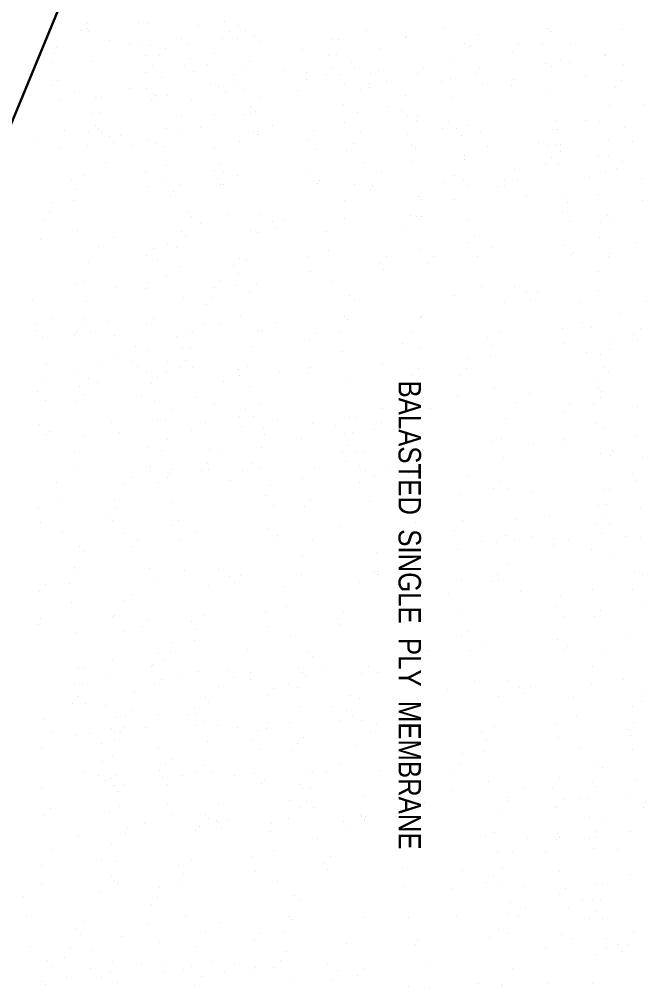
# Model space of a CAD drawing. Header units: inches. Extents: x -10188 to 9179, y -281 to 6710.
# Drawn here: x -1832.7 to -1581.3, y 2780 to 3168.3 of the extents above; entities that cross this region are included whole.
import ezdxf

# ---------------------------------------------------------------- set-up
doc = ezdxf.new("R2010")
doc.units = ezdxf.units.IN
doc.header["$MEASUREMENT"] = 0
doc.linetypes.add('HIDDEN', pattern=[0.375, 0.25, -0.125])
doc.layers.add('ROOF LINE', color=7, linetype='Continuous', lineweight=30)
doc.layers.add('ROOFLINE', color=7, linetype='HIDDEN', lineweight=30)
doc.styles.add('ARCHENT', font='technical.ttf', dxfattribs={"height": 6})

msp = doc.modelspace()

# ---------------------------------------------------------------- linework, layer by layer
at = {"layer": 'ROOF LINE'}
msp.add_line((-1896.12, 2981.58), (-1806.37, 3198.1), dxfattribs=at)
at = {"layer": 'ROOFLINE', "color": 7, "linetype": 'Continuous', "lineweight": 25, "ltscale": 100}
for p, q in [((-1818.05, 3168.2), (-1818.05, 3168.2)), ((-1805.48, 3166.82), (-1805.48, 3166.82)), ((-1784.94, 3166.97), (-1784.94, 3166.97)), ((-1780.9, 3166.87), (-1780.9, 3166.87)), ((-1760.91, 3165.88), (-1760.91, 3165.88)), ((-1750.46, 3167.4), (-1750.46, 3167.4)), ((-1744.7, 3165.97), (-1744.7, 3165.97)), ((-1662.75, 3165.06), (-1662.75, 3165.06)), ((-1819.98, 3164.36), (-1819.98, 3164.36)), ((-1808.01, 3164.05), (-1808.01, 3164.05)), ((-1805.31, 3164.51), (-1805.31, 3164.51)), ((-1804.99, 3163.59), (-1804.99, 3163.59)), ((-1767.56, 3160.84), (-1767.56, 3160.84)), ((-1748.58, 3163.45), (-1748.58, 3163.45)), ((-1742.23, 3163.84), (-1742.23, 3163.84)), ((-1738.66, 3161.78), (-1738.66, 3161.78)), ((-1693.57, 3164.04), (-1693.57, 3164.04)), ((-1678.14, 3161.2), (-1678.14, 3161.2)), ((-1677.49, 3161.52), (-1677.49, 3161.52)), ((-1648.59, 3162.46), (-1648.59, 3162.46)), ((-1620.98, 3164.66), (-1620.98, 3164.66)), ((-1619.68, 3163.41), (-1619.68, 3163.41)), ((-1590.78, 3164.35), (-1590.78, 3164.35)), ((-1817.68, 3157.25), (-1817.68, 3157.25)), ((-1796.46, 3159.89), (-1796.46, 3159.89)), ((-1788.77, 3158.19), (-1788.77, 3158.19)), ((-1783.91, 3159.16), (-1783.91, 3159.16)), ((-1780.28, 3157.82), (-1780.28, 3157.82)), ((-1764.85, 3158.36), (-1764.85, 3158.36)), ((-1751.12, 3160.69), (-1751.12, 3160.69)), ((-1745.29, 3160.8), (-1745.29, 3160.8)), ((-1735.95, 3159.31), (-1735.95, 3159.31)), ((-1707.04, 3160.25), (-1707.04, 3160.25)), ((-1704.73, 3160.38), (-1704.73, 3160.38)), ((-1654.51, 3158.87), (-1654.51, 3158.87)), ((-1651.78, 3157.42), (-1651.78, 3157.42)), ((-1632.55, 3158.09), (-1632.55, 3158.09)), ((-1632.55, 3158.09), (-1632.55, 3158.09)), ((-1623.05, 3158.52), (-1623.05, 3158.52)), ((-1611.77, 3158.71), (-1611.77, 3158.71)), ((-1818.46, 3154.76), (-1818.46, 3154.76)), ((-1782.26, 3153.85), (-1782.26, 3153.85)), ((-1776.72, 3153.85), (-1776.72, 3153.85)), ((-1774.18, 3156.62), (-1774.18, 3156.62)), ((-1754.64, 3154.49), (-1754.64, 3154.49)), ((-1719.3, 3156.42), (-1719.3, 3156.42)), ((-1708.76, 3154.05), (-1708.76, 3154.05)), ((-1705.59, 3154.25), (-1705.59, 3154.25)), ((-1688.38, 3156.62), (-1688.38, 3156.62)), ((-1635.08, 3155.33), (-1635.08, 3155.33)), ((-1598.11, 3154.36), (-1598.11, 3154.36)), ((-1597.93, 3154), (-1597.93, 3154)), ((-1819.97, 3151), (-1819.97, 3151)), ((-1803.38, 3151.39), (-1803.38, 3151.39)), ((-1779.25, 3150.01), (-1779.25, 3150.01)), ((-1766.68, 3149.7), (-1766.68, 3149.7)), ((-1764.14, 3152.47), (-1764.14, 3152.47)), ((-1757.35, 3150.4), (-1757.35, 3150.4)), ((-1740.63, 3151.64), (-1740.63, 3151.64)), ((-1699.76, 3151.23), (-1699.76, 3151.23)), ((-1670.71, 3149.25), (-1670.71, 3149.25)), ((-1658.54, 3152.54), (-1658.54, 3152.54)), ((-1622.02, 3150.71), (-1622.02, 3150.71)), ((-1619.49, 3149.48), (-1619.49, 3149.48)), ((-1615.79, 3152.39), (-1615.79, 3152.39)), ((-1612.08, 3150.87), (-1612.08, 3150.87)), ((-1590.58, 3150.42), (-1590.58, 3150.42)), ((-1782.31, 3146.97), (-1782.31, 3146.97)), ((-1763.08, 3147.64), (-1763.08, 3147.64)), ((-1746.72, 3146.16), (-1746.72, 3146.16)), ((-1742.29, 3148.26), (-1742.29, 3148.26)), ((-1726.54, 3147.78), (-1726.54, 3147.78)), ((-1717.82, 3147.1), (-1717.82, 3147.1)), ((-1709.78, 3146.34), (-1709.78, 3146.34)), ((-1707.25, 3149.11), (-1707.25, 3149.11)), ((-1704.57, 3146.44), (-1704.57, 3146.44)), ((-1698.46, 3148.98), (-1698.46, 3148.98)), ((-1692.08, 3146.75), (-1692.08, 3146.75)), ((-1688.92, 3148.05), (-1688.92, 3148.05)), ((-1673.24, 3146.48), (-1673.24, 3146.48)), ((-1649.33, 3146.6), (-1649.33, 3146.6)), ((-1648.39, 3148.53), (-1648.39, 3148.53)), ((-1605.8, 3145.32), (-1605.8, 3145.32)), ((-1819.82, 3141.74), (-1819.82, 3141.74)), ((-1817.29, 3143.99), (-1817.29, 3143.99)), ((-1775.62, 3145.21), (-1775.62, 3145.21)), ((-1756.32, 3142.59), (-1756.32, 3142.59)), ((-1752.72, 3141.5), (-1752.72, 3141.5)), ((-1746.32, 3141.94), (-1746.32, 3141.94)), ((-1717.7, 3144.23), (-1717.7, 3144.23)), ((-1702.49, 3142.66), (-1702.49, 3142.66)), ((-1692.51, 3142.49), (-1692.51, 3142.49)), ((-1685.7, 3143.4), (-1685.7, 3143.4)), ((-1663.61, 3143.43), (-1663.61, 3143.43)), ((-1660.06, 3144.69), (-1660.06, 3144.69)), ((-1647.04, 3142.28), (-1647.04, 3142.28)), ((-1635.49, 3141.89), (-1635.49, 3141.89)), ((-1634.71, 3144.38), (-1634.71, 3144.38)), ((-1591.21, 3143.74), (-1591.21, 3143.74)), ((-1810.52, 3139.61), (-1810.52, 3139.61)), ((-1788.68, 3140.8), (-1788.68, 3140.8)), ((-1781.62, 3140.55), (-1781.62, 3140.55)), ((-1778.91, 3138.08), (-1778.91, 3138.08)), ((-1777.64, 3137.81), (-1777.64, 3137.81)), ((-1773.25, 3137.96), (-1773.25, 3137.96)), ((-1750.01, 3139.03), (-1750.01, 3139.03)), ((-1742.61, 3140.42), (-1742.61, 3140.42)), ((-1721.11, 3139.97), (-1721.11, 3139.97)), ((-1696.1, 3140.43), (-1696.1, 3140.43)), ((-1692.21, 3140.92), (-1692.21, 3140.92)), ((-1678, 3137.68), (-1678, 3137.68)), ((-1620.41, 3138.52), (-1620.41, 3138.52)), ((-1593.75, 3140.98), (-1593.75, 3140.98)), ((-1816.27, 3136.18), (-1816.27, 3136.18)), ((-1802.15, 3137.02), (-1802.15, 3137.02)), ((-1799.84, 3137.14), (-1799.84, 3137.14)), ((-1779.85, 3136.15), (-1779.85, 3136.15)), ((-1778.63, 3136.65), (-1778.63, 3136.65)), ((-1763.63, 3136.24), (-1763.63, 3136.24)), ((-1736.02, 3136.87), (-1736.02, 3136.87)), ((-1702.96, 3134.25), (-1702.96, 3134.25)), ((-1659.04, 3136.88), (-1659.04, 3136.88)), ((-1596.07, 3133.9), (-1596.07, 3133.9)), ((-1582.59, 3134.13), (-1582.59, 3134.13)), ((-1803.87, 3130.82), (-1803.87, 3130.82)), ((-1800.7, 3131.02), (-1800.7, 3131.02)), ((-1767.66, 3129.91), (-1767.66, 3129.91)), ((-1754.71, 3130.4), (-1754.71, 3130.4)), ((-1742.75, 3130.09), (-1742.75, 3130.09)), ((-1740.22, 3132.85), (-1740.22, 3132.85)), ((-1740.05, 3130.54), (-1740.05, 3130.54)), ((-1737.94, 3131.27), (-1737.94, 3131.27)), ((-1697.08, 3130.86), (-1697.08, 3130.86)), ((-1685.2, 3133.44), (-1685.2, 3133.44)), ((-1679.43, 3132), (-1679.43, 3132)), ((-1676.97, 3129.87), (-1676.97, 3129.87)), ((-1673.05, 3129.77), (-1673.05, 3129.77)), ((-1802.36, 3125.87), (-1802.36, 3125.87)), ((-1731.2, 3125.93), (-1731.2, 3125.93)), ((-1702.3, 3126.87), (-1702.3, 3126.87)), ((-1673.39, 3127.82), (-1673.39, 3127.82)), ((-1660.72, 3127.35), (-1660.72, 3127.35)), ((-1617.49, 3127.68), (-1617.49, 3127.68)), ((-1605.71, 3127.93), (-1605.71, 3127.93)), ((-1600.1, 3127.57), (-1600.1, 3127.57)), ((-1814.66, 3123.98), (-1814.66, 3123.98)), ((-1804.89, 3123.11), (-1804.89, 3123.11)), ((-1801.2, 3124.12), (-1801.2, 3124.12)), ((-1799.67, 3123.21), (-1799.67, 3123.21)), ((-1773.58, 3124.76), (-1773.58, 3124.76)), ((-1767.74, 3122.46), (-1767.74, 3122.46)), ((-1760.1, 3124.98), (-1760.1, 3124.98)), ((-1738.84, 3123.41), (-1738.84, 3123.41)), ((-1737.3, 3122.31), (-1737.3, 3122.31)), ((-1736.92, 3123.46), (-1736.92, 3123.46)), ((-1715.01, 3123.85), (-1715.01, 3123.85)), ((-1696.05, 3123.05), (-1696.05, 3123.05)), ((-1676.99, 3122.26), (-1676.99, 3122.26)), ((-1663.26, 3124.58), (-1663.26, 3124.58)), ((-1657.43, 3124.69), (-1657.43, 3124.69)), ((-1652.83, 3125.75), (-1652.83, 3125.75)), ((-1648.09, 3123.2), (-1648.09, 3123.2)), ((-1619.18, 3124.15), (-1619.18, 3124.15)), ((-1616.87, 3124.27), (-1616.87, 3124.27)), ((-1590.28, 3125.09), (-1590.28, 3125.09)), ((-1825.55, 3120.57), (-1825.55, 3120.57)), ((-1796.64, 3121.52), (-1796.64, 3121.52)), ((-1794.85, 3118.96), (-1794.85, 3118.96)), ((-1792.31, 3121.72), (-1792.31, 3121.72)), ((-1780.81, 3120.16), (-1780.81, 3120.16)), ((-1777.61, 3118.43), (-1777.61, 3118.43)), ((-1744.61, 3119.25), (-1744.61, 3119.25)), ((-1716.99, 3119.89), (-1716.99, 3119.89)), ((-1698.88, 3118.51), (-1698.88, 3118.51)), ((-1655.54, 3121.66), (-1655.54, 3121.66)), ((-1624.73, 3119.04), (-1624.73, 3119.04)), ((-1617.73, 3118.14), (-1617.73, 3118.14)), ((-1616.01, 3118.36), (-1616.01, 3118.36)), ((-1596.65, 3120.25), (-1596.65, 3120.25)), ((-1587.11, 3119.31), (-1587.11, 3119.31)), ((-1816.22, 3116.73), (-1816.22, 3116.73)), ((-1805.23, 3117.8), (-1805.23, 3117.8)), ((-1787.31, 3117.68), (-1787.31, 3117.68)), ((-1774.96, 3117.44), (-1774.96, 3117.44)), ((-1754.71, 3117.04), (-1754.71, 3117.04)), ((-1713.99, 3116.04), (-1713.99, 3116.04)), ((-1701.41, 3115.74), (-1701.41, 3115.74)), ((-1675.36, 3117.68), (-1675.36, 3117.68)), ((-1673.81, 3116.47), (-1673.81, 3116.47)), ((-1644.91, 3117.42), (-1644.91, 3117.42)), ((-1620.9, 3117.94), (-1620.9, 3117.94)), ((-1615.89, 3115.49), (-1615.89, 3115.49)), ((-1798.07, 3111.01), (-1798.07, 3111.01)), ((-1694.45, 3110.86), (-1694.45, 3110.86)), ((-1675.21, 3111.53), (-1675.21, 3111.53)), ((-1654.51, 3113.85), (-1654.51, 3113.85)), ((-1654.43, 3112.16), (-1654.43, 3112.16)), ((-1619.39, 3113), (-1619.39, 3113)), ((-1616.7, 3110.34), (-1616.7, 3110.34)), ((-1600.68, 3113.92), (-1600.68, 3113.92)), ((-1596.65, 3113.84), (-1596.65, 3113.84)), ((-1590.87, 3111.25), (-1590.87, 3111.25)), ((-1782.17, 3107.14), (-1782.17, 3107.14)), ((-1773.93, 3109.63), (-1773.93, 3109.63)), ((-1754.56, 3107.77), (-1754.56, 3107.77)), ((-1752.03, 3110.02), (-1752.03, 3110.02)), ((-1750.98, 3107.38), (-1750.98, 3107.38)), ((-1716.36, 3106.59), (-1716.36, 3106.59)), ((-1687.46, 3107.53), (-1687.46, 3107.53)), ((-1634.21, 3108.13), (-1634.21, 3108.13)), ((-1621.92, 3110.23), (-1621.92, 3110.23)), ((-1597.84, 3107.29), (-1597.84, 3107.29)), ((-1593.41, 3108.49), (-1593.41, 3108.49)), ((-1811.98, 3103.61), (-1811.98, 3103.61)), ((-1806.81, 3105.91), (-1806.81, 3105.91)), ((-1774.16, 3104.7), (-1774.16, 3104.7)), ((-1753.51, 3104.61), (-1753.51, 3104.61)), ((-1745.26, 3105.64), (-1745.26, 3105.64)), ((-1713.37, 3102.69), (-1713.37, 3102.69)), ((-1712.38, 3103.85), (-1712.38, 3103.85)), ((-1662.15, 3102.92), (-1662.15, 3102.92)), ((-1658.46, 3105.83), (-1658.46, 3105.83)), ((-1654.75, 3104.31), (-1654.75, 3104.31)), ((-1638.41, 3104.11), (-1638.41, 3104.11)), ((-1633.25, 3103.86), (-1633.25, 3103.86)), ((-1604.34, 3104.81), (-1604.34, 3104.81)), ((-1583.39, 3104.7), (-1583.39, 3104.7)), ((-1810.02, 3100.34), (-1810.02, 3100.34)), ((-1781.12, 3101.29), (-1781.12, 3101.29)), ((-1770.92, 3099.34), (-1770.92, 3099.34)), ((-1768.39, 3102.11), (-1768.39, 3102.11)), ((-1752.22, 3102.23), (-1752.22, 3102.23)), ((-1751, 3102.21), (-1751, 3102.21)), ((-1698.37, 3102.27), (-1698.37, 3102.27)), ((-1691.99, 3100.04), (-1691.99, 3100.04)), ((-1691.05, 3101.97), (-1691.05, 3101.97)), ((-1652.9, 3101.66), (-1652.9, 3101.66)), ((-1640.94, 3101.35), (-1640.94, 3101.35)), ((-1638.24, 3101.81), (-1638.24, 3101.81)), ((-1819.73, 3095.02), (-1819.73, 3095.02)), ((-1810.95, 3095.8), (-1810.95, 3095.8)), ((-1772.33, 3097.44), (-1772.33, 3097.44)), ((-1702.4, 3095.95), (-1702.4, 3095.95)), ((-1672.68, 3097.31), (-1672.68, 3097.31)), ((-1671.77, 3096.02), (-1671.77, 3096.02)), ((-1658.29, 3096.24), (-1658.29, 3096.24)), ((-1629.39, 3097.19), (-1629.39, 3097.19)), ((-1615.1, 3098.14), (-1615.1, 3098.14)), ((-1613.2, 3095.11), (-1613.2, 3095.11)), ((-1600.49, 3098.13), (-1600.49, 3098.13)), ((-1582.77, 3095.75), (-1582.77, 3095.75)), ((-1820.49, 3090.98), (-1820.49, 3090.98)), ((-1765.47, 3091.56), (-1765.47, 3091.56)), ((-1615.18, 3091.15), (-1615.18, 3091.15)), ((-1823.02, 3088.22), (-1823.02, 3088.22)), ((-1763.55, 3089.52), (-1763.55, 3089.52)), ((-1749.4, 3090.02), (-1749.4, 3090.02)), ((-1735.93, 3090.16), (-1735.93, 3090.16)), ((-1731.38, 3087.56), (-1731.38, 3087.56)), ((-1727.05, 3087.76), (-1727.05, 3087.76)), ((-1702.48, 3088.5), (-1702.48, 3088.5)), ((-1675.8, 3089.69), (-1675.8, 3089.69)), ((-1673.58, 3089.45), (-1673.58, 3089.45)), ((-1672.03, 3088.34), (-1672.03, 3088.34)), ((-1671.65, 3089.5), (-1671.65, 3089.5)), ((-1652.9, 3088.3), (-1652.9, 3088.3)), ((-1612.18, 3087.31), (-1612.18, 3087.31)), ((-1597.07, 3089.77), (-1597.07, 3089.77)), ((-1595.98, 3087.19), (-1595.98, 3087.19)), ((-1809.34, 3083.61), (-1809.34, 3083.61)), ((-1767.58, 3083.2), (-1767.58, 3083.2)), ((-1760.28, 3086.61), (-1760.28, 3086.61)), ((-1739.96, 3083.83), (-1739.96, 3083.83)), ((-1729.59, 3085), (-1729.59, 3085)), ((-1709.7, 3083.48), (-1709.7, 3083.48)), ((-1679.35, 3085.29), (-1679.35, 3085.29)), ((-1599.6, 3087), (-1599.6, 3087)), ((-1824.09, 3080.06), (-1824.09, 3080.06)), ((-1795.18, 3081.01), (-1795.18, 3081.01)), ((-1766.28, 3081.95), (-1766.28, 3081.95)), ((-1737.38, 3082.9), (-1737.38, 3082.9)), ((-1650.22, 3081.28), (-1650.22, 3081.28)), ((-1600.01, 3080.86), (-1600.01, 3080.86)), ((-1801.11, 3077.41), (-1801.11, 3077.41)), ((-1779.15, 3076.63), (-1779.15, 3076.63)), ((-1773.5, 3078.04), (-1773.5, 3078.04)), ((-1769.65, 3077.06), (-1769.65, 3077.06)), ((-1708.67, 3075.67), (-1708.67, 3075.67)), ((-1672.35, 3075.96), (-1672.35, 3075.96)), ((-1652.75, 3079.03), (-1652.75, 3079.03)), ((-1643.45, 3076.91), (-1643.45, 3076.91)), ((-1614.55, 3077.85), (-1614.55, 3077.85)), ((-1585.65, 3078.8), (-1585.65, 3078.8)), ((-1781.68, 3073.87), (-1781.68, 3073.87)), ((-1777.53, 3071.72), (-1777.53, 3071.72)), ((-1744.53, 3072.54), (-1744.53, 3072.54)), ((-1741.54, 3071.95), (-1741.54, 3071.95)), ((-1716.91, 3073.18), (-1716.91, 3073.18)), ((-1685.71, 3073.41), (-1685.71, 3073.41)), ((-1666.58, 3073.37), (-1666.58, 3073.37)), ((-1649.19, 3073.48), (-1649.19, 3073.48)), ((-1611.56, 3073.95), (-1611.56, 3073.95)), ((-1610.57, 3075.11), (-1610.57, 3075.11)), ((-1596.56, 3073.53), (-1596.56, 3073.53)), ((-1596.15, 3074.58), (-1596.15, 3074.58)), ((-1805.14, 3071.08), (-1805.14, 3071.08)), ((-1768.62, 3069.25), (-1768.62, 3069.25)), ((-1746.71, 3069.65), (-1746.71, 3069.65)), ((-1688.25, 3070.65), (-1688.25, 3070.65)), ((-1686.96, 3068.27), (-1686.96, 3068.27)), ((-1669.11, 3070.61), (-1669.11, 3070.61)), ((-1773.66, 3065.44), (-1773.66, 3065.44)), ((-1752.4, 3063.86), (-1752.4, 3063.86)), ((-1744.76, 3066.38), (-1744.76, 3066.38)), ((-1715.86, 3067.33), (-1715.86, 3067.33)), ((-1600.59, 3067.21), (-1600.59, 3067.21)), ((-1810.21, 3061.97), (-1810.21, 3061.97)), ((-1806.66, 3063.23), (-1806.66, 3063.23)), ((-1793.64, 3060.82), (-1793.64, 3060.82)), ((-1782.09, 3060.43), (-1782.09, 3060.43)), ((-1781.3, 3062.92), (-1781.3, 3062.92)), ((-1754.47, 3061.06), (-1754.47, 3061.06)), ((-1745.69, 3061.84), (-1745.69, 3061.84)), ((-1737.81, 3062.29), (-1737.81, 3062.29)), ((-1707.06, 3063.47), (-1707.06, 3063.47)), ((-1647.59, 3061.28), (-1647.59, 3061.28)), ((-1634.12, 3061.42), (-1634.12, 3061.42)), ((-1767.01, 3057.06), (-1767.01, 3057.06)), ((-1755.22, 3057.02), (-1755.22, 3057.02)), ((-1740.35, 3059.52), (-1740.35, 3059.52)), ((-1700.21, 3057.6), (-1700.21, 3057.6)), ((-1658.47, 3057.87), (-1658.47, 3057.87)), ((-1629.57, 3058.82), (-1629.57, 3058.82)), ((-1627.78, 3056.26), (-1627.78, 3056.26)), ((-1625.24, 3059.02), (-1625.24, 3059.02)), ((-1600.67, 3059.76), (-1600.67, 3059.76)), ((-1827.64, 3055.84), (-1827.64, 3055.84)), ((-1805.63, 3055.42), (-1805.63, 3055.42)), ((-1757.76, 3054.25), (-1757.76, 3054.25)), ((-1698.29, 3055.56), (-1698.29, 3055.56)), ((-1638.15, 3055.09), (-1638.15, 3055.09)), ((-1607.89, 3054.74), (-1607.89, 3054.74)), ((-1581.31, 3055.24), (-1581.31, 3055.24)), ((-1819.65, 3048.31), (-1819.65, 3048.31)), ((-1806.79, 3048.4), (-1806.79, 3048.4)), ((-1779.04, 3048.66), (-1779.04, 3048.66)), ((-1744.08, 3049.64), (-1744.08, 3049.64)), ((-1702.32, 3049.24), (-1702.32, 3049.24)), ((-1672.12, 3048.93), (-1672.12, 3048.93)), ((-1671.69, 3049.31), (-1671.69, 3049.31)), ((-1592.2, 3050.35), (-1592.2, 3050.35)), ((-1826.15, 3046.52), (-1826.15, 3046.52)), ((-1807.32, 3045.89), (-1807.32, 3045.89)), ((-1797.25, 3047.46), (-1797.25, 3047.46)), ((-1781.58, 3045.9), (-1781.58, 3045.9)), ((-1758.82, 3046.1), (-1758.82, 3046.1)), ((-1752.3, 3046.47), (-1752.3, 3046.47)), ((-1729.92, 3047.04), (-1729.92, 3047.04)), ((-1701.02, 3047.99), (-1701.02, 3047.99)), ((-1615.1, 3044.44), (-1615.1, 3044.44)), ((-1606.86, 3046.93), (-1606.86, 3046.93)), ((-1603.58, 3044.96), (-1603.58, 3044.96)), ((-1583.9, 3044.67), (-1583.9, 3044.67)), ((-1826.03, 3043.64), (-1826.03, 3043.64)), ((-1823.59, 3040.8), (-1823.59, 3040.8)), ((-1810.82, 3042.07), (-1810.82, 3042.07)), ((-1809.85, 3043.12), (-1809.85, 3043.12)), ((-1804.03, 3043.23), (-1804.03, 3043.23)), ((-1794.68, 3041.74), (-1794.68, 3041.74)), ((-1769.72, 3041.2), (-1769.72, 3041.2)), ((-1765.78, 3042.69), (-1765.78, 3042.69)), ((-1763.47, 3042.81), (-1763.47, 3042.81)), ((-1736.88, 3043.63), (-1736.88, 3043.63)), ((-1735.85, 3043.45), (-1735.85, 3043.45)), ((-1713.89, 3042.67), (-1713.89, 3042.67)), ((-1704.38, 3043.1), (-1704.38, 3043.1)), ((-1675.72, 3042.98), (-1675.72, 3042.98)), ((-1644.91, 3040.91), (-1644.91, 3040.91)), ((-1639.73, 3043.21), (-1639.73, 3043.21)), ((-1595.9, 3040.48), (-1595.9, 3040.48)), ((-1586.44, 3041.91), (-1586.44, 3041.91)), ((-1786.33, 3037.1), (-1786.33, 3037.1)), ((-1764.33, 3036.69), (-1764.33, 3036.69)), ((-1739.88, 3037.12), (-1739.88, 3037.12)), ((-1716.42, 3039.9), (-1716.42, 3039.9)), ((-1679.26, 3038.58), (-1679.26, 3038.58)), ((-1671.85, 3036.7), (-1671.85, 3036.7)), ((-1642.95, 3037.64), (-1642.95, 3037.64)), ((-1614.05, 3038.59), (-1614.05, 3038.59)), ((-1585.15, 3039.53), (-1585.15, 3039.53)), ((-1793.53, 3032.85), (-1793.53, 3032.85)), ((-1781.1, 3035.81), (-1781.1, 3035.81)), ((-1767.49, 3036.49), (-1767.49, 3036.49)), ((-1703.35, 3035.29), (-1703.35, 3035.29)), ((-1643.88, 3033.1), (-1643.88, 3033.1)), ((-1605.26, 3034.73), (-1605.26, 3034.73)), ((-1599.93, 3034.15), (-1599.93, 3034.15)), ((-1596.33, 3036.21), (-1596.33, 3036.21)), ((-1821.81, 3030.07), (-1821.81, 3030.07)), ((-1801.03, 3030.7), (-1801.03, 3030.7)), ((-1787.77, 3031.42), (-1787.77, 3031.42)), ((-1785.31, 3029.29), (-1785.31, 3029.29)), ((-1773.41, 3031.33), (-1773.41, 3031.33)), ((-1765.98, 3031.54), (-1765.98, 3031.54)), ((-1763.3, 3028.88), (-1763.3, 3028.88)), ((-1741.4, 3029.27), (-1741.4, 3029.27)), ((-1716.04, 3028.95), (-1716.04, 3028.95)), ((-1687.14, 3029.9), (-1687.14, 3029.9)), ((-1652.66, 3032.32), (-1652.66, 3032.32)), ((-1598.4, 3028.86), (-1598.4, 3028.86)), ((-1810.63, 3026.29), (-1810.63, 3026.29)), ((-1781.73, 3027.23), (-1781.73, 3027.23)), ((-1777.44, 3025.01), (-1777.44, 3025.01)), ((-1773.85, 3027.06), (-1773.85, 3027.06)), ((-1768.52, 3028.78), (-1768.52, 3028.78)), ((-1744.94, 3028.01), (-1744.94, 3028.01)), ((-1744.44, 3025.83), (-1744.44, 3025.83)), ((-1728.38, 3026.85), (-1728.38, 3026.85)), ((-1716.82, 3026.46), (-1716.82, 3026.46)), ((-1675.08, 3025.56), (-1675.08, 3025.56)), ((-1672.55, 3028.32), (-1672.55, 3028.32)), ((-1655.95, 3025.51), (-1655.95, 3025.51)), ((-1653.41, 3028.28), (-1653.41, 3028.28)), ((-1596.48, 3026.82), (-1596.48, 3026.82)), ((-1823.35, 3023.27), (-1823.35, 3023.27)), ((-1808.75, 3021.46), (-1808.75, 3021.46)), ((-1805.06, 3024.37), (-1805.06, 3024.37)), ((-1801.35, 3022.86), (-1801.35, 3022.86)), ((-1779.85, 3022.4), (-1779.85, 3022.4)), ((-1750.94, 3023.35), (-1750.94, 3023.35)), ((-1740.37, 3021.46), (-1740.37, 3021.46)), ((-1701.75, 3023.1), (-1701.75, 3023.1)), ((-1600.9, 3024.58), (-1600.9, 3024.58)), ((-1825.33, 3019.3), (-1825.33, 3019.3)), ((-1807.22, 3017.92), (-1807.22, 3017.92)), ((-1657.01, 3017.36), (-1657.01, 3017.36)), ((-1642.27, 3020.9), (-1642.27, 3020.9)), ((-1628.11, 3018.3), (-1628.11, 3018.3)), ((-1600.51, 3020.5), (-1600.51, 3020.5)), ((-1599.21, 3019.25), (-1599.21, 3019.25)), ((-1822.32, 3015.46), (-1822.32, 3015.46)), ((-1809.75, 3015.16), (-1809.75, 3015.16)), ((-1783.7, 3017.09), (-1783.7, 3017.09)), ((-1778.42, 3015.44), (-1778.42, 3015.44)), ((-1761.7, 3016.68), (-1761.7, 3016.68)), ((-1754.39, 3014.35), (-1754.39, 3014.35)), ((-1736.27, 3014.03), (-1736.27, 3014.03)), ((-1634.04, 3014.71), (-1634.04, 3014.71)), ((-1612.08, 3013.93), (-1612.08, 3013.93)), ((-1602.57, 3014.36), (-1602.57, 3014.36)), ((-1599.87, 3016.78), (-1599.87, 3016.78)), ((-1585.06, 3013.28), (-1585.06, 3013.28)), ((-1771.61, 3012.1), (-1771.61, 3012.1)), ((-1742.06, 3011.92), (-1742.06, 3011.92)), ((-1687.04, 3012.51), (-1687.04, 3012.51)), ((-1671.62, 3009.67), (-1671.62, 3009.67)), ((-1667.91, 3012.46), (-1667.91, 3012.46)), ((-1614.61, 3011.17), (-1614.61, 3011.17)), ((-1824.69, 3006), (-1824.69, 3006)), ((-1795.79, 3006.95), (-1795.79, 3006.95)), ((-1777.39, 3007.63), (-1777.39, 3007.63)), ((-1774.31, 3008.01), (-1774.31, 3008.01)), ((-1758.32, 3006.83), (-1758.32, 3006.83)), ((-1744.59, 3009.16), (-1744.59, 3009.16)), ((-1738.77, 3009.27), (-1738.77, 3009.27)), ((-1729.42, 3007.78), (-1729.42, 3007.78)), ((-1715.43, 3006.6), (-1715.43, 3006.6)), ((-1705.88, 3005.66), (-1705.88, 3005.66)), ((-1700.52, 3008.72), (-1700.52, 3008.72)), ((-1698.2, 3008.85), (-1698.2, 3008.85)), ((-1687.68, 3006.86), (-1687.68, 3006.86)), ((-1679.29, 3007.07), (-1679.29, 3007.07)), ((-1638.07, 3008.38), (-1638.07, 3008.38)), ((-1601.55, 3006.55), (-1601.55, 3006.55)), ((-1821.71, 3002.11), (-1821.71, 3002.11)), ((-1820.72, 3003.26), (-1820.72, 3003.26)), ((-1806.71, 3001.69), (-1806.71, 3001.69)), ((-1792.59, 3002.83), (-1792.59, 3002.83)), ((-1763.69, 3003.77), (-1763.69, 3003.77)), ((-1743.5, 3005.4), (-1743.5, 3005.4)), ((-1734.79, 3004.72), (-1734.79, 3004.72)), ((-1734.66, 3001.84), (-1734.66, 3001.84)), ((-1702.23, 3002.52), (-1702.23, 3002.52)), ((-1699.07, 3002.72), (-1699.07, 3002.72)), ((-1690.21, 3004.1), (-1690.21, 3004.1)), ((-1671.6, 3002.59), (-1671.6, 3002.59)), ((-1598.27, 3004.58), (-1598.27, 3004.58)), ((-1773.29, 3000.2), (-1773.29, 3000.2)), ((-1719.46, 3000.27), (-1719.46, 3000.27)), ((-1672.04, 2998.33), (-1672.04, 2998.33)), ((-1643.13, 2999.27), (-1643.13, 2999.27)), ((-1639.59, 3000.53), (-1639.59, 3000.53)), ((-1626.57, 2998.12), (-1626.57, 2998.12)), ((-1614.23, 3000.22), (-1614.23, 3000.22)), ((-1585.33, 3001.16), (-1585.33, 3001.16)), ((-1810.74, 2995.36), (-1810.74, 2995.36)), ((-1781.02, 2996.72), (-1781.02, 2996.72)), ((-1775.78, 2995.44), (-1775.78, 2995.44)), ((-1756.55, 2996.11), (-1756.55, 2996.11)), ((-1752.99, 2994.48), (-1752.99, 2994.48)), ((-1735.76, 2996.73), (-1735.76, 2996.73)), ((-1703.25, 2994.81), (-1703.25, 2994.81)), ((-1700.72, 2997.58), (-1700.72, 2997.58)), ((-1698.04, 2994.91), (-1698.04, 2994.91)), ((-1694.97, 2995.3), (-1694.97, 2995.3)), ((-1675.63, 2996.27), (-1675.63, 2996.27)), ((-1615.01, 2997.73), (-1615.01, 2997.73)), ((-1599.94, 2994.36), (-1599.94, 2994.36)), ((-1594.87, 2995.69), (-1594.87, 2995.69)), ((-1757.19, 2990.47), (-1757.19, 2990.47)), ((-1739.79, 2990.41), (-1739.79, 2990.41)), ((-1702.17, 2991.05), (-1702.17, 2991.05)), ((-1679.18, 2991.87), (-1679.18, 2991.87)), ((-1638.56, 2992.72), (-1638.56, 2992.72)), ((-1595.81, 2993.76), (-1595.81, 2993.76)), ((-1583.01, 2992.82), (-1583.01, 2992.82)), ((-1810.81, 2987.92), (-1810.81, 2987.92)), ((-1781.91, 2988.86), (-1781.91, 2988.86)), ((-1780.37, 2987.76), (-1780.37, 2987.76)), ((-1779.99, 2988.91), (-1779.99, 2988.91)), ((-1772.39, 2986.55), (-1772.39, 2986.55)), ((-1771.68, 2988.01), (-1771.68, 2988.01)), ((-1759.72, 2987.7), (-1759.72, 2987.7)), ((-1757.02, 2988.16), (-1757.02, 2988.16)), ((-1743.48, 2987.5), (-1743.48, 2987.5)), ((-1736.08, 2988.89), (-1736.08, 2988.89)), ((-1714.58, 2988.44), (-1714.58, 2988.44)), ((-1696.4, 2989.62), (-1696.4, 2989.62)), ((-1693.94, 2987.49), (-1693.94, 2987.49)), ((-1685.68, 2989.39), (-1685.68, 2989.39)), ((-1676.61, 2986.7), (-1676.61, 2986.7)), ((-1587.04, 2986.49), (-1587.04, 2986.49)), ((-1818.03, 2982.89), (-1818.03, 2982.89)), ((-1790.55, 2982.37), (-1790.55, 2982.37)), ((-1787.68, 2984.71), (-1787.68, 2984.71)), ((-1777.07, 2982.6), (-1777.07, 2982.6)), ((-1773.33, 2984.62), (-1773.33, 2984.62)), ((-1748.17, 2983.54), (-1748.17, 2983.54)), ((-1719.26, 2984.49), (-1719.26, 2984.49)), ((-1696.43, 2982.72), (-1696.43, 2982.72)), ((-1690.36, 2985.43), (-1690.36, 2985.43)), ((-1652.58, 2985.61), (-1652.58, 2985.61)), ((-1640.25, 2983.19), (-1640.25, 2983.19)), ((-1585.23, 2983.77), (-1585.23, 2983.77)), ((-1731.98, 2981.47), (-1731.98, 2981.47)), ((-1675.58, 2978.89), (-1675.58, 2978.89)), ((-1642.78, 2980.42), (-1642.78, 2980.42)), ((-1636.96, 2980.53), (-1636.96, 2980.53)), ((-1627.61, 2979.04), (-1627.61, 2979.04)), ((-1598.71, 2979.98), (-1598.71, 2979.98)), ((-1596.39, 2980.11), (-1596.39, 2980.11)), ((-1817.01, 2975.08), (-1817.01, 2975.08)), ((-1794.58, 2976.04), (-1794.58, 2976.04)), ((-1771.68, 2974.65), (-1771.68, 2974.65)), ((-1733.96, 2977.5), (-1733.96, 2977.5)), ((-1715.85, 2976.12), (-1715.85, 2976.12)), ((-1692.33, 2975.29), (-1692.33, 2975.29)), ((-1656.51, 2978.1), (-1656.51, 2978.1)), ((-1825.25, 2972.59), (-1825.25, 2972.59)), ((-1794.05, 2972.83), (-1794.05, 2972.83)), ((-1730.95, 2973.66), (-1730.95, 2973.66)), ((-1718.38, 2973.35), (-1718.38, 2973.35)), ((-1600.42, 2973.78), (-1600.42, 2973.78)), ((-1597.26, 2973.98), (-1597.26, 2973.98)), ((-1583.6, 2972.76), (-1583.6, 2972.76)), ((-1824.19, 2966.74), (-1824.19, 2966.74)), ((-1796.58, 2970.06), (-1796.58, 2970.06)), ((-1795.29, 2967.69), (-1795.29, 2967.69)), ((-1769, 2967.64), (-1769, 2967.64)), ((-1673.97, 2966.7), (-1673.97, 2966.7)), ((-1655.44, 2967.69), (-1655.44, 2967.69)), ((-1654.74, 2967.37), (-1654.74, 2967.37)), ((-1633.95, 2968), (-1633.95, 2968)), ((-1620.1, 2969.62), (-1620.1, 2969.62)), ((-1598.91, 2968.84), (-1598.91, 2968.84)), ((-1815.4, 2962.89), (-1815.4, 2962.89)), ((-1771.52, 2965.39), (-1771.52, 2965.39)), ((-1762.23, 2963.26), (-1762.23, 2963.26)), ((-1733.33, 2964.2), (-1733.33, 2964.2)), ((-1704.42, 2965.15), (-1704.42, 2965.15)), ((-1658.15, 2963.6), (-1658.15, 2963.6)), ((-1601.45, 2966.07), (-1601.45, 2966.07)), ((-1596.23, 2966.18), (-1596.23, 2966.18)), ((-1791.13, 2962.31), (-1791.13, 2962.31)), ((-1785.36, 2959.72), (-1785.36, 2959.72)), ((-1767.97, 2959.83), (-1767.97, 2959.83)), ((-1730.34, 2960.3), (-1730.34, 2960.3)), ((-1729.35, 2961.46), (-1729.35, 2961.46)), ((-1715.34, 2959.89), (-1715.34, 2959.89)), ((-1647.52, 2959.36), (-1647.52, 2959.36)), ((-1637.98, 2961.67), (-1637.98, 2961.67)), ((-1634.27, 2960.15), (-1634.27, 2960.15)), ((-1627.34, 2960.98), (-1627.34, 2960.98)), ((-1618.62, 2960.3), (-1618.62, 2960.3)), ((-1612.77, 2959.7), (-1612.77, 2959.7)), ((-1599.26, 2962.18), (-1599.26, 2962.18)), ((-1589.72, 2961.25), (-1589.72, 2961.25)), ((-1583.87, 2960.65), (-1583.87, 2960.65)), ((-1808.54, 2957.01), (-1808.54, 2957.01)), ((-1787.89, 2956.96), (-1787.89, 2956.96)), ((-1676.42, 2958.41), (-1676.42, 2958.41)), ((-1671.52, 2955.88), (-1671.52, 2955.88)), ((-1670.58, 2957.81), (-1670.58, 2957.81)), ((-1657.12, 2955.79), (-1657.12, 2955.79)), ((-1641.68, 2958.76), (-1641.68, 2958.76)), ((-1618.5, 2957.43), (-1618.5, 2957.43)), ((-1603.29, 2955.86), (-1603.29, 2955.86)), ((-1806.62, 2954.98), (-1806.62, 2954.98)), ((-1719.37, 2953.56), (-1719.37, 2953.56)), ((-1689.65, 2954.92), (-1689.65, 2954.92)), ((-1594.62, 2953.98), (-1594.62, 2953.98)), ((-1810.65, 2948.65), (-1810.65, 2948.65)), ((-1809.36, 2947.4), (-1809.36, 2947.4)), ((-1780.45, 2948.35), (-1780.45, 2948.35)), ((-1766.37, 2947.63), (-1766.37, 2947.63)), ((-1752.9, 2947.77), (-1752.9, 2947.77)), ((-1636.82, 2950.07), (-1636.82, 2950.07)), ((-1777.25, 2944.22), (-1777.25, 2944.22)), ((-1748.35, 2945.17), (-1748.35, 2945.17)), ((-1744.02, 2945.37), (-1744.02, 2945.37)), ((-1719.45, 2946.11), (-1719.45, 2946.11)), ((-1690.54, 2947.06), (-1690.54, 2947.06)), ((-1689, 2945.96), (-1689, 2945.96)), ((-1688.62, 2947.11), (-1688.62, 2947.11)), ((-1655.51, 2943.6), (-1655.51, 2943.6)), ((-1641.02, 2946.05), (-1641.02, 2946.05)), ((-1640.85, 2943.74), (-1640.85, 2943.74)), ((-1586, 2946.63), (-1586, 2946.63)), ((-1582.93, 2946.11), (-1582.93, 2946.11)), ((-1822.22, 2942.08), (-1822.22, 2942.08)), ((-1812.72, 2942.51), (-1812.72, 2942.51)), ((-1756.93, 2941.45), (-1756.93, 2941.45)), ((-1746.55, 2942.61), (-1746.55, 2942.61)), ((-1726.67, 2941.09), (-1726.67, 2941.09)), ((-1696.32, 2942.9), (-1696.32, 2942.9)), ((-1643.55, 2943.29), (-1643.55, 2943.29)), ((-1603.1, 2940.07), (-1603.1, 2940.07)), ((-1586.96, 2939.78), (-1586.96, 2939.78)), ((-1824.76, 2939.32), (-1824.76, 2939.32)), ((-1790.46, 2935.66), (-1790.46, 2935.66)), ((-1787.6, 2937.99), (-1787.6, 2937.99)), ((-1674.38, 2937.96), (-1674.38, 2937.96)), ((-1660.9, 2938.18), (-1660.9, 2938.18)), ((-1632, 2939.13), (-1632, 2939.13)), ((-1615.81, 2937.05), (-1615.81, 2937.05)), ((-1811.69, 2934.71), (-1811.69, 2934.71)), ((-1725.64, 2933.28), (-1725.64, 2933.28)), ((-1617.79, 2933.09), (-1617.79, 2933.09)), ((-1583.1, 2933.5), (-1583.1, 2933.5)), ((-1824.38, 2928.37), (-1824.38, 2928.37)), ((-1795.48, 2929.31), (-1795.48, 2929.31)), ((-1794.49, 2929.33), (-1794.49, 2929.33)), ((-1758.51, 2929.56), (-1758.51, 2929.56)), ((-1733.88, 2930.79), (-1733.88, 2930.79)), ((-1705.22, 2928.26), (-1705.22, 2928.26)), ((-1702.68, 2931.03), (-1702.68, 2931.03)), ((-1678.41, 2931.63), (-1678.41, 2931.63)), ((-1655.51, 2930.24), (-1655.51, 2930.24)), ((-1614.79, 2929.24), (-1614.79, 2929.24)), ((-1602.21, 2928.94), (-1602.21, 2928.94)), ((-1599.68, 2931.7), (-1599.68, 2931.7)), ((-1825.16, 2925.88), (-1825.16, 2925.88)), ((-1783.42, 2924.97), (-1783.42, 2924.97)), ((-1780.89, 2927.74), (-1780.89, 2927.74)), ((-1763.68, 2927.26), (-1763.68, 2927.26)), ((-1761.73, 2923.99), (-1761.73, 2923.99)), ((-1732.83, 2924.94), (-1732.83, 2924.94)), ((-1703.92, 2925.88), (-1703.92, 2925.88)), ((-1810.09, 2922.51), (-1810.09, 2922.51)), ((-1790.63, 2923.05), (-1790.63, 2923.05)), ((-1724.03, 2921.09), (-1724.03, 2921.09)), ((-1655.36, 2920.97), (-1655.36, 2920.97)), ((-1652.83, 2923.22), (-1652.83, 2923.22)), ((-1588.26, 2920.73), (-1588.26, 2920.73)), ((-1771.44, 2918.67), (-1771.44, 2918.67)), ((-1762.66, 2919.45), (-1762.66, 2919.45)), ((-1674.96, 2917.9), (-1674.96, 2917.9)), ((-1646.06, 2918.84), (-1646.06, 2918.84)), ((-1617.16, 2919.79), (-1617.16, 2919.79)), ((-1613.18, 2917.05), (-1613.18, 2917.05)), ((-1776.83, 2914.13), (-1776.83, 2914.13)), ((-1772.19, 2914.63), (-1772.19, 2914.63)), ((-1741.49, 2916.06), (-1741.49, 2916.06)), ((-1717.17, 2915.21), (-1717.17, 2915.21)), ((-1715.26, 2913.17), (-1715.26, 2913.17)), ((-1671.72, 2912.54), (-1671.72, 2912.54)), ((-1669.19, 2915.31), (-1669.19, 2915.31)), ((-1651.8, 2915.41), (-1651.8, 2915.41)), ((-1614.17, 2915.89), (-1614.17, 2915.89)), ((-1599.17, 2915.47), (-1599.17, 2915.47)), ((-1795.38, 2911.92), (-1795.38, 2911.92)), ((-1779.95, 2909.08), (-1779.95, 2909.08)), ((-1779.54, 2910.04), (-1779.54, 2910.04)), ((-1774.73, 2911.87), (-1774.73, 2911.87)), ((-1720.65, 2908.63), (-1720.65, 2908.63)), ((-1692.9, 2908.89), (-1692.9, 2908.89)), ((-1603.2, 2909.15), (-1603.2, 2909.15)), ((-1808.85, 2908.14), (-1808.85, 2908.14)), ((-1806.54, 2908.26), (-1806.54, 2908.26)), ((-1797.81, 2904.85), (-1797.81, 2904.85)), ((-1768.91, 2905.8), (-1768.91, 2905.8)), ((-1761.05, 2907.26), (-1761.05, 2907.26)), ((-1748.73, 2907.42), (-1748.73, 2907.42)), ((-1746.89, 2904.66), (-1746.89, 2904.66)), ((-1740.01, 2906.74), (-1740.01, 2906.74)), ((-1719.29, 2906.85), (-1719.29, 2906.85)), ((-1717.99, 2905.6), (-1717.99, 2905.6)), ((-1711.11, 2907.69), (-1711.11, 2907.69)), ((-1695.43, 2906.13), (-1695.43, 2906.13)), ((-1689.09, 2906.55), (-1689.09, 2906.55)), ((-1810.57, 2901.94), (-1810.57, 2901.94)), ((-1807.4, 2902.14), (-1807.4, 2902.14)), ((-1778.51, 2902.23), (-1778.51, 2902.23)), ((-1775.79, 2903.71), (-1775.79, 2903.71)), ((-1752.82, 2901.06), (-1752.82, 2901.06)), ((-1739.89, 2903.87), (-1739.89, 2903.87)), ((-1724.68, 2902.3), (-1724.68, 2902.3)), ((-1721.35, 2900.71), (-1721.35, 2900.71)), ((-1650.2, 2903.22), (-1650.2, 2903.22)), ((-1636.73, 2903.36), (-1636.73, 2903.36)), ((-1632.18, 2900.76), (-1632.18, 2900.76)), ((-1627.85, 2900.96), (-1627.85, 2900.96)), ((-1603.28, 2901.7), (-1603.28, 2901.7)), ((-1590.53, 2903.88), (-1590.53, 2903.88)), ((-1809.06, 2896.99), (-1809.06, 2896.99)), ((-1786.68, 2898.82), (-1786.68, 2898.82)), ((-1733.39, 2897.52), (-1733.39, 2897.52)), ((-1730.85, 2900.28), (-1730.85, 2900.28)), ((-1700.19, 2897.32), (-1700.19, 2897.32)), ((-1661.08, 2899.81), (-1661.08, 2899.81)), ((-1640.76, 2897.03), (-1640.76, 2897.03)), ((-1630.39, 2898.2), (-1630.39, 2898.2)), ((-1582.84, 2899.4), (-1582.84, 2899.4)), ((-1811.59, 2894.23), (-1811.59, 2894.23)), ((-1806.37, 2894.33), (-1806.37, 2894.33)), ((-1798.07, 2893.43), (-1798.07, 2893.43)), ((-1758.21, 2896.51), (-1758.21, 2896.51)), ((-1756.85, 2894.73), (-1756.85, 2894.73)), ((-1720.32, 2892.9), (-1720.32, 2892.9)), ((-1707.39, 2893.08), (-1707.39, 2893.08)), ((-1696.23, 2896.19), (-1696.23, 2896.19)), ((-1610.5, 2896.67), (-1610.5, 2896.67)), ((-1586.87, 2893.07), (-1586.87, 2893.07)), ((-1583.28, 2895.13), (-1583.28, 2895.13)), ((-1787.51, 2891.28), (-1787.51, 2891.28)), ((-1776.9, 2890.04), (-1776.9, 2890.04)), ((-1764.94, 2889.73), (-1764.94, 2889.73)), ((-1762.41, 2892.49), (-1762.41, 2892.49)), ((-1762.24, 2890.19), (-1762.24, 2890.19)), ((-1701.62, 2891.64), (-1701.62, 2891.64)), ((-1699.16, 2889.52), (-1699.16, 2889.52)), ((-1674.3, 2891.24), (-1674.3, 2891.24)), ((-1822.92, 2887.86), (-1822.92, 2887.86)), ((-1794.02, 2888.8), (-1794.02, 2888.8)), ((-1790.38, 2888.95), (-1790.38, 2888.95)), ((-1761.91, 2885.62), (-1761.91, 2885.62)), ((-1758.37, 2886.88), (-1758.37, 2886.88)), ((-1753.39, 2885.57), (-1753.39, 2885.57)), ((-1733.01, 2886.57), (-1733.01, 2886.57)), ((-1724.48, 2886.51), (-1724.48, 2886.51)), ((-1704.11, 2887.51), (-1704.11, 2887.51)), ((-1695.58, 2887.46), (-1695.58, 2887.46)), ((-1689.52, 2885.94), (-1689.52, 2885.94)), ((-1642.34, 2885.15), (-1642.34, 2885.15)), ((-1617.71, 2886.38), (-1617.71, 2886.38)), ((-1609.47, 2888.87), (-1609.47, 2888.87)), ((-1586.52, 2886.61), (-1586.52, 2886.61)), ((-1819.85, 2882.5), (-1819.85, 2882.5)), ((-1810.3, 2881.56), (-1810.3, 2881.56)), ((-1804.77, 2882.13), (-1804.77, 2882.13)), ((-1795.77, 2884.4), (-1795.77, 2884.4)), ((-1794.41, 2882.62), (-1794.41, 2882.62)), ((-1792.1, 2882.77), (-1792.1, 2882.77)), ((-1790.82, 2884.68), (-1790.82, 2884.68)), ((-1782.29, 2884.62), (-1782.29, 2884.62)), ((-1745.35, 2884.47), (-1745.35, 2884.47)), ((-1737.2, 2883.49), (-1737.2, 2883.49)), ((-1733.79, 2884.08), (-1733.79, 2884.08)), ((-1692.05, 2883.17), (-1692.05, 2883.17)), ((-1678.33, 2884.92), (-1678.33, 2884.92)), ((-1647.52, 2882.84), (-1647.52, 2882.84)), ((-1589.05, 2883.85), (-1589.05, 2883.85)), ((-1587.85, 2883.5), (-1587.85, 2883.5)), ((-1587.76, 2881.47), (-1587.76, 2881.47)), ((-1799.8, 2878.07), (-1799.8, 2878.07)), ((-1794.63, 2880), (-1794.63, 2880)), ((-1757.34, 2879.07), (-1757.34, 2879.07)), ((-1739.18, 2879.53), (-1739.18, 2879.53)), ((-1721.07, 2878.15), (-1721.07, 2878.15)), ((-1718.72, 2880.71), (-1718.72, 2880.71)), ((-1674.46, 2878.63), (-1674.46, 2878.63)), ((-1645.56, 2879.58), (-1645.56, 2879.58)), ((-1616.66, 2880.52), (-1616.66, 2880.52)), ((-1823.88, 2876.17), (-1823.88, 2876.17)), ((-1776.9, 2876.68), (-1776.9, 2876.68)), ((-1736.18, 2875.69), (-1736.18, 2875.69)), ((-1723.6, 2875.38), (-1723.6, 2875.38)), ((-1697.55, 2877.32), (-1697.55, 2877.32)), ((-1655.27, 2874.26), (-1655.27, 2874.26)), ((-1646.49, 2875.04), (-1646.49, 2875.04)), ((-1607.87, 2876.67), (-1607.87, 2876.67)), ((-1586.82, 2875.7), (-1586.82, 2875.7)), ((-1799.39, 2871.2), (-1799.39, 2871.2)), ((-1795.38, 2873.05), (-1795.38, 2873.05)), ((-1774.22, 2869.66), (-1774.22, 2869.66)), ((-1771.35, 2871.96), (-1771.35, 2871.96)), ((-1704.01, 2870.12), (-1704.01, 2870.12)), ((-1656.02, 2870.22), (-1656.02, 2870.22)), ((-1601.01, 2870.8), (-1601.01, 2870.8)), ((-1806.59, 2866.95), (-1806.59, 2866.95)), ((-1776.74, 2867.41), (-1776.74, 2867.41)), ((-1761.56, 2866.77), (-1761.56, 2866.77)), ((-1759.03, 2869.54), (-1759.03, 2869.54)), ((-1755.73, 2866.88), (-1755.73, 2866.88)), ((-1738.55, 2866.23), (-1738.55, 2866.23)), ((-1717.49, 2866.34), (-1717.49, 2866.34)), ((-1715.17, 2866.46), (-1715.17, 2866.46)), ((-1709.65, 2867.18), (-1709.65, 2867.18)), ((-1688.58, 2867.28), (-1688.58, 2867.28)), ((-1658.56, 2867.45), (-1658.56, 2867.45)), ((-1599.09, 2868.76), (-1599.09, 2868.76)), ((-1800.82, 2865.52), (-1800.82, 2865.52)), ((-1798.36, 2863.39), (-1798.36, 2863.39)), ((-1796.35, 2864.34), (-1796.35, 2864.34)), ((-1794.36, 2865.24), (-1794.36, 2865.24)), ((-1775.29, 2864.45), (-1775.29, 2864.45)), ((-1773.19, 2861.86), (-1773.19, 2861.86)), ((-1767.45, 2865.29), (-1767.45, 2865.29)), ((-1746.39, 2865.39), (-1746.39, 2865.39)), ((-1735.56, 2862.33), (-1735.56, 2862.33)), ((-1734.57, 2863.49), (-1734.57, 2863.49)), ((-1720.56, 2861.91), (-1720.56, 2861.91)), ((-1644.88, 2862.84), (-1644.88, 2862.84)), ((-1616.28, 2864.49), (-1616.28, 2864.49)), ((-1603.12, 2862.43), (-1603.12, 2862.43)), ((-1585.22, 2863.5), (-1585.22, 2863.5)), ((-1823.68, 2860.39), (-1823.68, 2860.39)), ((-1794.78, 2861.33), (-1794.78, 2861.33)), ((-1793.11, 2858.98), (-1793.11, 2858.98)), ((-1790.58, 2861.75), (-1790.58, 2861.75)), ((-1719.2, 2860.14), (-1719.2, 2860.14)), ((-1716.04, 2860.34), (-1716.04, 2860.34)), ((-1659.63, 2859.3), (-1659.63, 2859.3)), ((-1630.72, 2860.24), (-1630.72, 2860.24)), ((-1618.99, 2860.4), (-1618.99, 2860.4)), ((-1601.82, 2861.19), (-1601.82, 2861.19)), ((-1752.73, 2854.35), (-1752.73, 2854.35)), ((-1724.59, 2855.59), (-1724.59, 2855.59)), ((-1717.69, 2855.19), (-1717.69, 2855.19)), ((-1694.87, 2856.95), (-1694.87, 2856.95)), ((-1670.52, 2854.4), (-1670.52, 2854.4)), ((-1637.27, 2855.21), (-1637.27, 2855.21)), ((-1636.65, 2856.65), (-1636.65, 2856.65)), ((-1614.69, 2855.87), (-1614.69, 2855.87)), ((-1608.36, 2856.16), (-1608.36, 2856.16)), ((-1605.18, 2856.3), (-1605.18, 2856.3)), ((-1588.18, 2857.78), (-1588.18, 2857.78)), ((-1581.82, 2854.61), (-1581.82, 2854.61)), ((-1820.27, 2852.02), (-1820.27, 2852.02)), ((-1796.75, 2851.19), (-1796.75, 2851.19)), ((-1792.75, 2853.05), (-1792.75, 2853.05)), ((-1773.52, 2853.72), (-1773.52, 2853.72)), ((-1720.22, 2852.43), (-1720.22, 2852.43)), ((-1715.01, 2852.53), (-1715.01, 2852.53)), ((-1640.68, 2850.32), (-1640.68, 2850.32)), ((-1617.96, 2852.59), (-1617.96, 2852.59)), ((-1617.22, 2853.1), (-1617.22, 2853.1)), ((-1582.76, 2852.68), (-1582.76, 2852.68)), ((-1822.8, 2849.26), (-1822.8, 2849.26)), ((-1771.59, 2849.66), (-1771.59, 2849.66)), ((-1758.12, 2849.8), (-1758.12, 2849.8)), ((-1756.76, 2848.02), (-1756.76, 2848.02)), ((-1753.57, 2847.2), (-1753.57, 2847.2)), ((-1753.05, 2846.51), (-1753.05, 2846.51)), ((-1749.24, 2847.4), (-1749.24, 2847.4)), ((-1724.67, 2848.14), (-1724.67, 2848.14)), ((-1702.65, 2847), (-1702.65, 2847)), ((-1696.15, 2849.48), (-1696.15, 2849.48)), ((-1695.77, 2849.09), (-1695.77, 2849.09)), ((-1694.22, 2847.98), (-1694.22, 2847.98)), ((-1693.84, 2849.14), (-1693.84, 2849.14)), ((-1681.9, 2849.01), (-1681.9, 2849.01)), ((-1604.16, 2848.49), (-1604.16, 2848.49)), ((-1597.66, 2846.87), (-1597.66, 2846.87)), ((-1789.36, 2844.16), (-1789.36, 2844.16)), ((-1782.47, 2846.25), (-1782.47, 2846.25)), ((-1762.15, 2843.47), (-1762.15, 2843.47)), ((-1760.45, 2845.11), (-1760.45, 2845.11)), ((-1751.77, 2844.64), (-1751.77, 2844.64)), ((-1731.89, 2843.12), (-1731.89, 2843.12)), ((-1731.55, 2846.05), (-1731.55, 2846.05)), ((-1701.54, 2844.93), (-1701.54, 2844.93)), ((-1674.21, 2844.53), (-1674.21, 2844.53)), ((-1642.2, 2842.47), (-1642.2, 2842.47)), ((-1601.86, 2842.85), (-1601.86, 2842.85)), ((-1587.94, 2843.1), (-1587.94, 2843.1)), ((-1808.84, 2841.05), (-1808.84, 2841.05)), ((-1790.29, 2842.23), (-1790.29, 2842.23)), ((-1713.4, 2840.33), (-1713.4, 2840.33)), ((-1674.65, 2840.26), (-1674.65, 2840.26)), ((-1645.75, 2841.21), (-1645.75, 2841.21)), ((-1629.18, 2840.05), (-1629.18, 2840.05)), ((-1617.63, 2839.66), (-1617.63, 2839.66)), ((-1616.84, 2842.15), (-1616.84, 2842.15)), ((-1616.36, 2840.4), (-1616.36, 2840.4)), ((-1604.39, 2840.09), (-1604.39, 2840.09)), ((-1601.69, 2840.55), (-1601.69, 2840.55)), ((-1819.76, 2835.79), (-1819.76, 2835.79)), ((-1795.68, 2837.69), (-1795.68, 2837.69)), ((-1730.86, 2835.31), (-1730.86, 2835.31)), ((-1678.24, 2838.21), (-1678.24, 2838.21)), ((-1641.17, 2834.66), (-1641.17, 2834.66)), ((-1635.22, 2834.76), (-1635.22, 2834.76)), ((-1621.74, 2834.98), (-1621.74, 2834.98)), ((-1602.55, 2836.3), (-1602.55, 2836.3)), ((-1592.84, 2835.93), (-1592.84, 2835.93)), ((-1799.71, 2831.36), (-1799.71, 2831.36)), ((-1794.07, 2830.82), (-1794.07, 2830.82)), ((-1763.73, 2831.59), (-1763.73, 2831.59)), ((-1739.1, 2832.82), (-1739.1, 2832.82)), ((-1707.9, 2833.05), (-1707.9, 2833.05)), ((-1823.79, 2829.46), (-1823.79, 2829.46)), ((-1768.9, 2829.29), (-1768.9, 2829.29)), ((-1738.05, 2826.97), (-1738.05, 2826.97)), ((-1710.44, 2830.29), (-1710.44, 2830.29)), ((-1709.14, 2827.91), (-1709.14, 2827.91)), ((-1679.22, 2828.64), (-1679.22, 2828.64)), ((-1655.19, 2827.55), (-1655.19, 2827.55)), ((-1639.25, 2828.43), (-1639.25, 2828.43)), ((-1616.35, 2827.04), (-1616.35, 2827.04)), ((-1795.85, 2825.08), (-1795.85, 2825.08)), ((-1793.04, 2823.01), (-1793.04, 2823.01)), ((-1766.95, 2826.02), (-1766.95, 2826.02)), ((-1729.25, 2823.11), (-1729.25, 2823.11)), ((-1642.86, 2825.12), (-1642.86, 2825.12)), ((-1587.84, 2825.71), (-1587.84, 2825.71)), ((-1823.87, 2822.02), (-1823.87, 2822.02)), ((-1794.97, 2822.96), (-1794.97, 2822.96)), ((-1793.42, 2821.86), (-1793.42, 2821.86)), ((-1776.66, 2820.7), (-1776.66, 2820.7)), ((-1767.88, 2821.48), (-1767.88, 2821.48)), ((-1678.19, 2820.83), (-1678.19, 2820.83)), ((-1659.12, 2820.03), (-1659.12, 2820.03)), ((-1645.39, 2822.36), (-1645.39, 2822.36)), ((-1639.57, 2822.47), (-1639.57, 2822.47)), ((-1630.22, 2820.98), (-1630.22, 2820.98)), ((-1613.67, 2820.02), (-1613.67, 2820.02)), ((-1601.32, 2821.92), (-1601.32, 2821.92)), ((-1599, 2822.05), (-1599, 2822.05)), ((-1831.09, 2816.99), (-1831.09, 2816.99)), ((-1800.74, 2818.81), (-1800.74, 2818.81)), ((-1777.41, 2816.66), (-1777.41, 2816.66)), ((-1722.4, 2817.24), (-1722.4, 2817.24)), ((-1616.2, 2817.78), (-1616.2, 2817.78)), ((-1606.9, 2815.65), (-1606.9, 2815.65)), ((-1603.03, 2815.72), (-1603.03, 2815.72)), ((-1599.87, 2815.92), (-1599.87, 2815.92)), ((-1779.95, 2813.89), (-1779.95, 2813.89)), ((-1720.48, 2815.2), (-1720.48, 2815.2)), ((-1635.81, 2814.7), (-1635.81, 2814.7)), ((-1630.03, 2812.11), (-1630.03, 2812.11)), ((-1612.65, 2812.22), (-1612.65, 2812.22)), ((-1830.06, 2809.18), (-1830.06, 2809.18)), ((-1766.27, 2809.28), (-1766.27, 2809.28)), ((-1724.51, 2808.88), (-1724.51, 2808.88)), ((-1723.21, 2807.63), (-1723.21, 2807.63)), ((-1694.31, 2808.57), (-1694.31, 2808.57)), ((-1676.58, 2808.64), (-1676.58, 2808.64)), ((-1657.35, 2809.31), (-1657.35, 2809.31)), ((-1636.56, 2809.93), (-1636.56, 2809.93)), ((-1632.57, 2809.35), (-1632.57, 2809.35)), ((-1604.06, 2808.01), (-1604.06, 2808.01)), ((-1601.52, 2810.78), (-1601.52, 2810.78)), ((-1598.84, 2808.11), (-1598.84, 2808.11)), ((-1809.64, 2804.16), (-1809.64, 2804.16)), ((-1807.1, 2806.93), (-1807.1, 2806.93)), ((-1781.01, 2805.74), (-1781.01, 2805.74)), ((-1752.11, 2806.68), (-1752.11, 2806.68)), ((-1640.59, 2803.61), (-1640.59, 2803.61)), ((-1808.34, 2801.79), (-1808.34, 2801.79)), ((-1791.9, 2800.84), (-1791.9, 2800.84)), ((-1758.04, 2803.09), (-1758.04, 2803.09)), ((-1736.08, 2802.31), (-1736.08, 2802.31)), ((-1726.57, 2802.74), (-1726.57, 2802.74)), ((-1673.19, 2799.75), (-1673.19, 2799.75)), ((-1644.29, 2800.7), (-1644.29, 2800.7)), ((-1636.88, 2802.09), (-1636.88, 2802.09)), ((-1615.38, 2801.64), (-1615.38, 2801.64)), ((-1611.04, 2800.02), (-1611.04, 2800.02)), ((-1597.58, 2800.16), (-1597.58, 2800.16)), ((-1586.48, 2802.58), (-1586.48, 2802.58)), ((-1828.45, 2796.99), (-1828.45, 2796.99)), ((-1812.07, 2796.56), (-1812.07, 2796.56)), ((-1776.73, 2798.5), (-1776.73, 2798.5)), ((-1762.07, 2796.76), (-1762.07, 2796.76)), ((-1738.61, 2799.55), (-1738.61, 2799.55)), ((-1701.45, 2798.22), (-1701.45, 2798.22)), ((-1674.13, 2797.82), (-1674.13, 2797.82)), ((-1621.93, 2796.61), (-1621.93, 2796.61)), ((-1597.23, 2795.92), (-1597.23, 2795.92)), ((-1593.02, 2797.56), (-1593.02, 2797.56)), ((-1588.69, 2797.76), (-1588.69, 2797.76)), ((-1814.78, 2792.47), (-1814.78, 2792.47)), ((-1803.29, 2795.45), (-1803.29, 2795.45)), ((-1725.54, 2794.93), (-1725.54, 2794.93)), ((-1601.61, 2793.83), (-1601.61, 2793.83)), ((-1591.23, 2795), (-1591.23, 2795)), ((-1821.59, 2791.11), (-1821.59, 2791.11)), ((-1819.68, 2789.08), (-1819.68, 2789.08)), ((-1804.15, 2788.23), (-1804.15, 2788.23)), ((-1795.6, 2790.97), (-1795.6, 2790.97)), ((-1783.97, 2789.86), (-1783.97, 2789.86)), ((-1775.25, 2789.18), (-1775.25, 2789.18)), ((-1763.59, 2788.91), (-1763.59, 2788.91)), ((-1755.89, 2791.06), (-1755.89, 2791.06)), ((-1746.35, 2790.12), (-1746.35, 2790.12)), ((-1738.23, 2788.6), (-1738.23, 2788.6)), ((-1730.67, 2788.56), (-1730.67, 2788.56)), ((-1728.14, 2791.32), (-1728.14, 2791.32)), ((-1709.33, 2789.54), (-1709.33, 2789.54)), ((-1669.7, 2789.35), (-1669.7, 2789.35)), ((-1635.14, 2788.05), (-1635.14, 2788.05)), ((-1813.75, 2784.67), (-1813.75, 2784.67)), ((-1799.63, 2784.65), (-1799.63, 2784.65)), ((-1796.04, 2786.71), (-1796.04, 2786.71)), ((-1775.13, 2786.3), (-1775.13, 2786.3)), ((-1767.13, 2787.65), (-1767.13, 2787.65)), ((-1759.92, 2784.73), (-1759.92, 2784.73)), ((-1750.57, 2786.5), (-1750.57, 2786.5)), ((-1739.01, 2786.1), (-1739.01, 2786.1)), ((-1705.04, 2787.42), (-1705.04, 2787.42)), ((-1697.27, 2785.2), (-1697.27, 2785.2)), ((-1694.74, 2787.96), (-1694.74, 2787.96)), ((-1823.71, 2782.75), (-1823.71, 2782.75)), ((-1822.41, 2781.5), (-1822.41, 2781.5)), ((-1793.51, 2782.45), (-1793.51, 2782.45)), ((-1762.56, 2781.1), (-1762.56, 2781.1)), ((-1723.94, 2782.74), (-1723.94, 2782.74)), ((-1707.75, 2783.33), (-1707.75, 2783.33)), ((-1676.94, 2780.71), (-1676.94, 2780.71)), ((-1648.86, 2781.92), (-1648.86, 2781.92)), ((-1639.32, 2780.98), (-1639.32, 2780.98)), ((-1639.17, 2781.72), (-1639.17, 2781.72)), ((-1621.11, 2782.18), (-1621.11, 2782.18)), ((-1603.19, 2781.95), (-1603.19, 2781.95)), ((-1668.22, 2780.03), (-1668.22, 2780.03))]:
    msp.add_line(p, q, dxfattribs=at)

# ---------------------------------------------------------------- texts
at = {"layer": 'ROOFLINE', "color": 7, "linetype": 'Continuous', "lineweight": 9, "ltscale": 0.5, "insert": (-1671.76, 3023.64), "char_height": 9, "attachment_point": 1, "rotation": 270, "style": 'ARCHENT'}
msp.add_mtext('BALASTED  SINGLE  PLY  MEMBRANE', dxfattribs=at)

doc.saveas('drawing.dxf')
